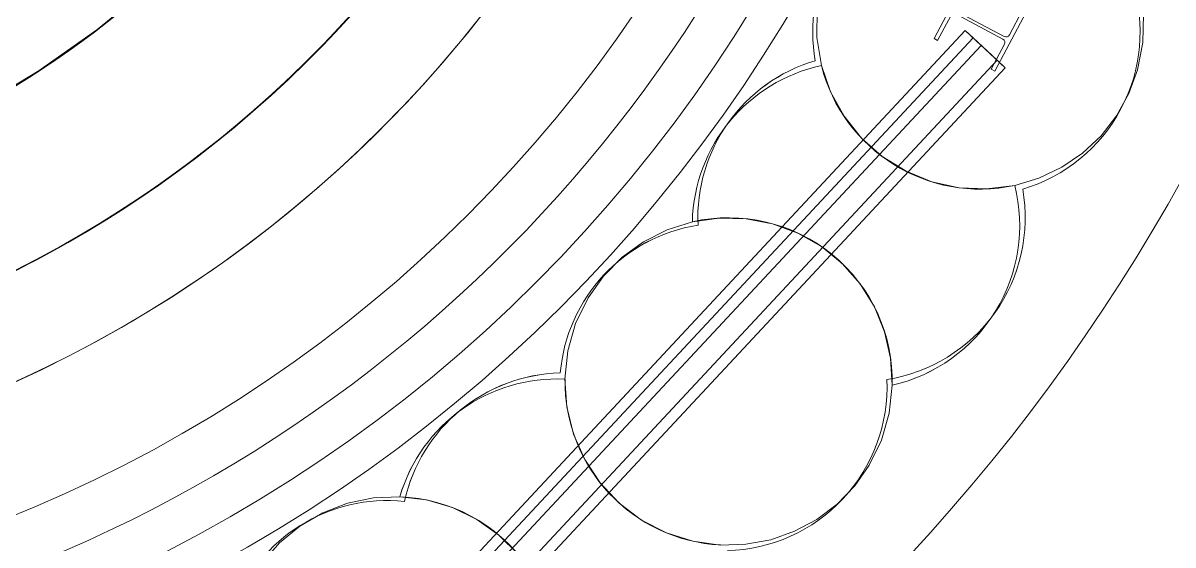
# Model space of a CAD drawing. Header units: metres. Extents: x 1753726 to 1755216, y 5920592 to 5921703.
# Drawn here: x 1754892.99 to 1754895.624, y 5921319.842 to 5921321.038 of the extents above; entities that cross this region are included whole.
import ezdxf

# ---------------------------------------------------------------- set-up
doc = ezdxf.new("R2010")
doc.units = ezdxf.units.M
for name, color, linetype, lineweight in [('A-FLOR-____-OTLN', 9, 'Continuous', 9), ('A-WALL-____-OTLN', 2, 'Continuous', 9), ('S-BEAM-____-OTLN', 7, 'Continuous', 9), ('S-FNDN-____-OTLN', 7, 'Continuous', 9)]:
    doc.layers.add(name, color=color, linetype=linetype, lineweight=lineweight)

# ---------------------------------------------------------------- blocks, each defined once
blk = doc.blocks.new('Arup_Beam_Steel I Section_UC_AU1 - 150UC30-4390736-X-ARUP-GL-HERNE_BAY_ALIGNMENT')
at = {"layer": 'S-BEAM-____-OTLN'}
for p, q in [((1754895.1486, 5921321.1368), (1754895.0768, 5921321.0017)), ((1754895.0768, 5921321.0017), (1754895.1486, 5921321.1368)), ((1754895.1268, 5921321.0756), (1754895.1569, 5921321.1323)), ((1754895.1569, 5921321.1323), (1754895.1268, 5921321.0756)), ((1754895.1569, 5921321.1323), (1754895.1486, 5921321.1368)), ((1754895.1486, 5921321.1368), (1754895.1569, 5921321.1323)), ((1754895.2376, 5921321.0065), (1754895.1304, 5921321.0635)), ((1754895.1304, 5921321.0635), (1754895.2376, 5921321.0065)), ((1754895.2163, 5921320.9275), (1754895.2882, 5921321.0626)), ((1754895.2882, 5921321.0626), (1754895.2163, 5921320.9275)), ((1754895.2799, 5921321.067), (1754895.2497, 5921321.0102)), ((1754895.2497, 5921321.0102), (1754895.2799, 5921321.067)), ((1754895.2882, 5921321.0626), (1754895.2799, 5921321.067)), ((1754895.2799, 5921321.067), (1754895.2882, 5921321.0626)), ((1754895.0851, 5921320.9972), (1754895.1153, 5921321.054)), ((1754895.1153, 5921321.054), (1754895.0851, 5921320.9972)), ((1754895.1273, 5921321.0577), (1754895.2345, 5921321.0007)), ((1754895.2345, 5921321.0007), (1754895.1273, 5921321.0577)), ((1754895.0768, 5921321.0017), (1754895.0851, 5921320.9972)), ((1754895.0851, 5921320.9972), (1754895.0768, 5921321.0017)), ((1754895.2382, 5921320.9887), (1754895.208, 5921320.9319)), ((1754895.208, 5921320.9319), (1754895.2382, 5921320.9887)), ((1754895.208, 5921320.9319), (1754895.2163, 5921320.9275)), ((1754895.2163, 5921320.9275), (1754895.208, 5921320.9319))]:
    blk.add_line(p, q, dxfattribs=at)
for centre, major_axis, start_param, end_param in [((1754895.1346, 5921321.0714), (-0.00887, 0.00074), 5.877988, 7.448784), ((1754895.1346, 5921321.0714), (-0.00887, 0.00074), 5.877988, 7.448784), ((1754895.1232, 5921321.0498), (-0.00889, 0.00048), 4.277814, 5.84861), ((1754895.1232, 5921321.0498), (-0.00889, 0.00048), 4.277814, 5.84861), ((1754895.2418, 5921321.0144), (-0.00621, 0.00637), 1.880049, 3.450845), ((1754895.2418, 5921321.0144), (-0.00621, 0.00637), 1.880049, 3.450845), ((1754895.2304, 5921320.9929), (0.0088, 0.00132), 5.646164, 7.21696), ((1754895.2304, 5921320.9929), (0.0088, 0.00132), 5.646164, 7.21696)]:
    blk.add_ellipse(centre, major_axis=major_axis, ratio=1, start_param=start_param, end_param=end_param, dxfattribs=at)
blk = doc.blocks.new('308492-ARUP-STTW-MOD-0400_rvt-1-X-ARUP-GL-HERNE_BAY_ALIGNMENT')
at = {"layer": 'A-WALL-____-OTLN'}
for p, q in [((1754895.148, 5921321.0204), (1754893.8386, 5921319.6162)), ((1754893.8386, 5921319.6162), (1754895.148, 5921321.0204)), ((1754895.148, 5921321.0204), (1754893.8386, 5921319.6162)), ((1754893.8386, 5921319.6162), (1754895.148, 5921321.0204)), ((1754895.148, 5921321.0204), (1754895.2395, 5921320.9352)), ((1754895.148, 5921321.0204), (1754895.1663, 5921321.0034)), ((1754895.148, 5921321.0204), (1754895.1846, 5921320.9863)), ((1754895.1846, 5921320.9863), (1754895.148, 5921321.0204)), ((1754895.1663, 5921321.0034), (1754893.8569, 5921319.5992)), ((1754895.1846, 5921320.9863), (1754893.8752, 5921319.5821)), ((1754893.8752, 5921319.5821), (1754895.1846, 5921320.9863)), ((1754895.2212, 5921320.9522), (1754895.1663, 5921321.0034)), ((1754893.9117, 5921319.548), (1754895.2212, 5921320.9522)), ((1754893.93, 5921319.531), (1754895.2395, 5921320.9352)), ((1754895.2395, 5921320.9352), (1754893.93, 5921319.531)), ((1754895.2212, 5921320.9522), (1754895.2395, 5921320.9352))]:
    blk.add_line(p, q, dxfattribs=at)
at = {"layer": 'S-BEAM-____-OTLN'}
for radius in [3.43, 3.43, 3.43, 3.43, 3.13, 3.13, 3.13, 3.13]:
    blk.add_arc((1754891.7967, 5921322.8124), radius, 180, 0, dxfattribs=at)
at = {"layer": 'S-FNDN-____-OTLN', "flags": 128}
for points in [[(1754894.8189, 5921320.9402), (1754894.8085, 5921321.0047), (1754894.8094, 5921321.07), (1754894.8216, 5921321.1342)], [(1754894.8216, 5921321.1342), (1754894.8094, 5921321.07), (1754894.8085, 5921321.0047), (1754894.8189, 5921320.9402)], [(1754895.5468, 5921321.121), (1754895.5566, 5921321.0575), (1754895.5555, 5921320.9932), (1754895.5433, 5921320.9301)], [(1754895.5433, 5921320.9301), (1754895.5555, 5921320.9932), (1754895.5566, 5921321.0575), (1754895.5468, 5921321.121)], [(1754895.2617, 5921320.6656), (1754895.1982, 5921320.6575), (1754895.1344, 5921320.6602), (1754895.0719, 5921320.6738), (1754895.0127, 5921320.6978), (1754894.9584, 5921320.7315), (1754894.9106, 5921320.7739), (1754894.8707, 5921320.8238), (1754894.8398, 5921320.8798), (1754894.8189, 5921320.9402)], [(1754894.8189, 5921320.9402), (1754894.8398, 5921320.8798), (1754894.8707, 5921320.8238), (1754894.9106, 5921320.7739), (1754894.9584, 5921320.7315), (1754895.0127, 5921320.6978), (1754895.0719, 5921320.6738), (1754895.1344, 5921320.6602), (1754895.1982, 5921320.6575), (1754895.2617, 5921320.6656)], [(1754895.5433, 5921320.9301), (1754895.5233, 5921320.8757), (1754895.4951, 5921320.8251), (1754895.4595, 5921320.7794), (1754895.4173, 5921320.7397), (1754895.3695, 5921320.7071), (1754895.3172, 5921320.6821), (1754895.2617, 5921320.6656)], [(1754895.2617, 5921320.6656), (1754895.3172, 5921320.6821), (1754895.3695, 5921320.7071), (1754895.4173, 5921320.7397), (1754895.4595, 5921320.7794), (1754895.4951, 5921320.8251), (1754895.5233, 5921320.8757), (1754895.5433, 5921320.9301)], [(1754894.5232, 5921320.5821), (1754894.5844, 5921320.5908), (1754894.6463, 5921320.5893), (1754894.707, 5921320.5777), (1754894.7651, 5921320.5562), (1754894.8188, 5921320.5255), (1754894.8667, 5921320.4864), (1754894.9075, 5921320.4399), (1754894.9402, 5921320.3873), (1754894.9637, 5921320.3301), (1754894.9775, 5921320.2698), (1754894.9813, 5921320.208)], [(1754894.9813, 5921320.208), (1754894.9775, 5921320.2698), (1754894.9637, 5921320.3301), (1754894.9402, 5921320.3873), (1754894.9075, 5921320.4399), (1754894.8667, 5921320.4864), (1754894.8188, 5921320.5255), (1754894.7651, 5921320.5562), (1754894.707, 5921320.5777), (1754894.6463, 5921320.5893), (1754894.5844, 5921320.5908), (1754894.5232, 5921320.5821)], [(1754894.2842, 5921320.4084), (1754894.3194, 5921320.4579), (1754894.3621, 5921320.501), (1754894.4111, 5921320.5366), (1754894.4653, 5921320.5639), (1754894.5232, 5921320.5821)], [(1754894.5232, 5921320.5821), (1754894.4653, 5921320.5639), (1754894.4111, 5921320.5366), (1754894.3621, 5921320.501), (1754894.3194, 5921320.4579), (1754894.2842, 5921320.4084)], [(1754894.2314, 5921320.2218), (1754894.238, 5921320.2868), (1754894.2558, 5921320.3496), (1754894.2842, 5921320.4084)], [(1754894.2842, 5921320.4084), (1754894.2558, 5921320.3496), (1754894.238, 5921320.2868), (1754894.2314, 5921320.2218)], [(1754894.588, 5921319.8419), (1754894.5246, 5921319.8505), (1754894.4636, 5921319.8697), (1754894.4068, 5921319.899), (1754894.3558, 5921319.9375), (1754894.312, 5921319.9841), (1754894.2769, 5921320.0374), (1754894.2512, 5921320.096), (1754894.2359, 5921320.158), (1754894.2314, 5921320.2218)], [(1754894.2314, 5921320.2218), (1754894.2359, 5921320.158), (1754894.2512, 5921320.096), (1754894.2769, 5921320.0374), (1754894.312, 5921319.9841), (1754894.3558, 5921319.9375), (1754894.4068, 5921319.899), (1754894.4636, 5921319.8697), (1754894.5246, 5921319.8505), (1754894.588, 5921319.8419)], [(1754894.9813, 5921320.208), (1754894.9743, 5921320.1441), (1754894.9565, 5921320.0823), (1754894.9285, 5921320.0245)], [(1754894.9285, 5921320.0245), (1754894.9565, 5921320.0823), (1754894.9743, 5921320.1441), (1754894.9813, 5921320.208)], [(1754894.9285, 5921320.0245), (1754894.8951, 5921319.9772), (1754894.8548, 5921319.9355), (1754894.8085, 5921319.9006), (1754894.7575, 5921319.8733), (1754894.7028, 5921319.8541), (1754894.6459, 5921319.8436), (1754894.588, 5921319.8419)], [(1754894.588, 5921319.8419), (1754894.6459, 5921319.8436), (1754894.7028, 5921319.8541), (1754894.7575, 5921319.8733), (1754894.8085, 5921319.9006), (1754894.8548, 5921319.9355), (1754894.8951, 5921319.9772), (1754894.9285, 5921320.0245)], [(1754893.5772, 5921319.8465), (1754893.624, 5921319.8852), (1754893.6764, 5921319.9158), (1754893.733, 5921319.9375), (1754893.7924, 5921319.9498), (1754893.853, 5921319.9524)], [(1754893.853, 5921319.9524), (1754893.7924, 5921319.9498), (1754893.733, 5921319.9375), (1754893.6764, 5921319.9158), (1754893.624, 5921319.8852), (1754893.5772, 5921319.8465)], [(1754893.853, 5921319.9524), (1754893.9144, 5921319.945), (1754893.9738, 5921319.9275), (1754894.0295, 5921319.9006), (1754894.08, 5921319.8648), (1754894.1239, 5921319.8212), (1754894.1601, 5921319.771), (1754894.1875, 5921319.7156), (1754894.2054, 5921319.6564), (1754894.2133, 5921319.595), (1754894.2111, 5921319.5332), (1754894.1987, 5921319.4725)], [(1754894.1987, 5921319.4725), (1754894.2111, 5921319.5332), (1754894.2133, 5921319.595), (1754894.2054, 5921319.6564), (1754894.1875, 5921319.7156), (1754894.1601, 5921319.771), (1754894.1239, 5921319.8212), (1754894.08, 5921319.8648), (1754894.0295, 5921319.9006), (1754893.9738, 5921319.9275), (1754893.9144, 5921319.945), (1754893.853, 5921319.9524)], [(1754893.4779, 5921319.6799), (1754893.5011, 5921319.741), (1754893.5346, 5921319.7971), (1754893.5772, 5921319.8465)], [(1754893.5772, 5921319.8465), (1754893.5346, 5921319.7971), (1754893.5011, 5921319.741), (1754893.4779, 5921319.6799)]]:
    blk.add_lwpolyline(points, dxfattribs=at)
at = {"layer": 'S-FNDN-____-OTLN'}
for centre, radius, start, end in [((1754891.7967, 5921322.8124), 4.4, 182.0027, 2.0027), ((1754891.7967, 5921322.8124), 4.4, 182.0027, 2.0027), ((1754891.7967, 5921322.8124), 3.25, 182.0027, 2.0027), ((1754891.7967, 5921322.8124), 3.25, 182.0027, 2.0027), ((1754895.174, 5921321.0168), 0.375, 113.9082, 190.0973), ((1754895.174, 5921321.0168), 0.375, 113.9082, 190.0973), ((1754895.174, 5921321.0168), 0.375, 286.4082, 17.5973), ((1754894.8981, 5921320.5737), 0.375, 102.1835, 178.7096), ((1754894.8981, 5921320.5737), 0.375, 102.1835, 178.7096), ((1754894.9108, 5921320.5914), 0.375, 106.4082, 182.5973), ((1754895.1825, 5921321.0321), 0.375, 194.1844, 282.1835), ((1754894.6064, 5921320.2165), 0.375, 358.7096, 102.8172), ((1754894.5942, 5921320.2039), 0.375, 98.9082, 175.0973), ((1754894.213, 5921319.8473), 0.375, 87.1835, 163.7096), ((1754894.2298, 5921319.8611), 0.375, 91.4082, 167.5973), ((1754894.6064, 5921320.2165), 0.375, 179.1844, 267.1835), ((1754894.5942, 5921320.2039), 0.375, 271.4082, 2.5973), ((1754894.5942, 5921320.2039), 0.375, 271.4082, 2.5973), ((1754893.8238, 5921319.5687), 0.375, 83.9082, 160.0973), ((1754893.8238, 5921319.5687), 0.375, 83.9082, 160.0973), ((1754893.8387, 5921319.5777), 0.375, 343.7096, 87.8172)]:
    blk.add_arc(centre, radius, start, end, dxfattribs=at)
for centre, major_axis, start_param, end_param in [((1754895.174, 5921321.0168), (-0.2519, 0.2778), 2.691452, 4.283002), ((1754894.9108, 5921320.5914), (0.3315, 0.1753), 1.37086, 2.700611), ((1754895.1825, 5921321.0321), (-0.3555, 0.1195), 0.57181, 2.107684), ((1754894.9108, 5921320.5914), (-0.3147, 0.2039), 2.301067, 3.892617), ((1754894.9108, 5921320.5914), (-0.2595, 0.2707), 2.532631, 4.124181), ((1754894.8981, 5921320.5737), (-0.1852, 0.3261), 2.848813, 4.443473), ((1754894.8981, 5921320.5737), (-0.2315, 0.295), 2.699869, 4.294529), ((1754894.6064, 5921320.2165), (-0.339, 0.1603), 3.560794, 5.377814), ((1754894.5942, 5921320.2039), (-0.2213, 0.3027), 5.80735, 7.1371), ((1754894.213, 5921319.8473), (-0.051, 0.3715), 6.097732, 7.433364), ((1754894.2298, 5921319.8611), (0.3685, 0.0693), 1.409607, 2.739357), ((1754894.6064, 5921320.2165), (0.1175, 0.3561), 1.875142, 3.411016), ((1754893.8387, 5921319.5777), (0.2702, 0.2601), 5.232515, 7.049535)]:
    blk.add_ellipse(centre, major_axis=major_axis, ratio=1, start_param=start_param, end_param=end_param, dxfattribs=at)
at = {"layer": 'S-BEAM-____-OTLN'}
blk.add_blockref('Arup_Beam_Steel I Section_UC_AU1 - 150UC30-4390736-X-ARUP-GL-HERNE_BAY_ALIGNMENT', (0, 0), dxfattribs=at)
blk = doc.blocks.new('MH03 BENCHING - MH03 BENCHING-4575906-X-ARUP-GL-HERNE_BAY_ALIGNMENT')
at = {"layer": 'A-FLOR-____-OTLN'}
for start, end in [(180, 0), (218.7186, 345.1799)]:
    blk.add_arc((457.1119, 206.3018), 2.25, start, end, dxfattribs=at)
blk = doc.blocks.new('308492-ARUP-STPW-MOD-1900_rvt-1-X-ARUP-GL-HERNE_BAY_ALIGNMENT')
at = {"layer": 'A-FLOR-____-OTLN'}
for radius, start, end in [(2.62, 192.7767, 11.4175), (2.62, 192.7767, 11.4175), (3.35, 180, 0), (3.35, 180, 0)]:
    blk.add_arc((1754891.7967, 5921322.8124), radius, start, end, dxfattribs=at)
at = {"layer": 'A-WALL-____-OTLN', "flags": 128}
for points in [[(1754894.0348, 5921323.0429), (1754894.0457, 5921322.879), (1754894.0445, 5921322.7148), (1754894.0314, 5921322.5512), (1754894.0064, 5921322.3889), (1754893.9697, 5921322.2289), (1754893.9213, 5921322.0719), (1754893.8617, 5921321.919), (1754893.791, 5921321.7707), (1754893.7097, 5921321.6281), (1754893.6183, 5921321.4917), (1754893.5171, 5921321.3624), (1754893.4068, 5921321.2408), (1754893.2879, 5921321.1275), (1754893.161, 5921321.0233), (1754893.0269, 5921320.9285), (1754892.8863, 5921320.8438)], [(1754892.8863, 5921320.8438), (1754893.0269, 5921320.9285), (1754893.161, 5921321.0233), (1754893.2879, 5921321.1275), (1754893.4068, 5921321.2408), (1754893.5171, 5921321.3624), (1754893.6183, 5921321.4917), (1754893.7097, 5921321.6281), (1754893.791, 5921321.7707), (1754893.8617, 5921321.919), (1754893.9213, 5921322.0719), (1754893.9697, 5921322.2289), (1754894.0064, 5921322.3889), (1754894.0314, 5921322.5512), (1754894.0445, 5921322.7148), (1754894.0457, 5921322.879), (1754894.0348, 5921323.0429)], [(1754894.0351, 5921323.0405), (1754894.0457, 5921322.8767), (1754894.0444, 5921322.7125), (1754894.0312, 5921322.5488), (1754894.006, 5921322.3866), (1754893.9691, 5921322.2266), (1754893.9205, 5921322.0697), (1754893.8607, 5921321.9168), (1754893.7899, 5921321.7687), (1754893.7085, 5921321.6261), (1754893.6169, 5921321.4898), (1754893.5156, 5921321.3606), (1754893.4051, 5921321.2391), (1754893.2861, 5921321.126), (1754893.1592, 5921321.0218), (1754893.0249, 5921320.9272), (1754892.8842, 5921320.8427)], [(1754892.8842, 5921320.8427), (1754893.0249, 5921320.9272), (1754893.1592, 5921321.0218), (1754893.2861, 5921321.126), (1754893.4051, 5921321.2391), (1754893.5156, 5921321.3606), (1754893.6169, 5921321.4898), (1754893.7085, 5921321.6261), (1754893.7899, 5921321.7687), (1754893.8607, 5921321.9168), (1754893.9205, 5921322.0697), (1754893.9691, 5921322.2266), (1754894.006, 5921322.3866), (1754894.0312, 5921322.5488), (1754894.0444, 5921322.7125), (1754894.0457, 5921322.8767), (1754894.0351, 5921323.0405)], [(1754894.0351, 5921323.0405), (1754894.0457, 5921322.8767), (1754894.0444, 5921322.7125), (1754894.0312, 5921322.5488), (1754894.006, 5921322.3866), (1754893.9691, 5921322.2266), (1754893.9205, 5921322.0697), (1754893.8607, 5921321.9168), (1754893.7899, 5921321.7687), (1754893.7085, 5921321.6261), (1754893.6169, 5921321.4898), (1754893.5156, 5921321.3606), (1754893.4051, 5921321.2391), (1754893.2861, 5921321.126), (1754893.1592, 5921321.0218), (1754893.0249, 5921320.9272), (1754892.8842, 5921320.8427)], [(1754892.8842, 5921320.8427), (1754893.0249, 5921320.9272), (1754893.1592, 5921321.0218), (1754893.2861, 5921321.126), (1754893.4051, 5921321.2391), (1754893.5156, 5921321.3606), (1754893.6169, 5921321.4898), (1754893.7085, 5921321.6261), (1754893.7899, 5921321.7687), (1754893.8607, 5921321.9168), (1754893.9205, 5921322.0697), (1754893.9691, 5921322.2266), (1754894.006, 5921322.3866), (1754894.0312, 5921322.5488), (1754894.0444, 5921322.7125), (1754894.0457, 5921322.8767), (1754894.0351, 5921323.0405)], [(1754894.0351, 5921323.0405), (1754894.0457, 5921322.8767), (1754894.0444, 5921322.7125), (1754894.0312, 5921322.5488), (1754894.006, 5921322.3866), (1754893.9691, 5921322.2266), (1754893.9205, 5921322.0697), (1754893.8607, 5921321.9168), (1754893.7899, 5921321.7687), (1754893.7085, 5921321.6261), (1754893.6169, 5921321.4898), (1754893.5156, 5921321.3606), (1754893.4051, 5921321.2391), (1754893.2861, 5921321.126), (1754893.1592, 5921321.0218), (1754893.0249, 5921320.9272), (1754892.8842, 5921320.8427)], [(1754892.8842, 5921320.8427), (1754893.0249, 5921320.9272), (1754893.1592, 5921321.0218), (1754893.2861, 5921321.126), (1754893.4051, 5921321.2391), (1754893.5156, 5921321.3606), (1754893.6169, 5921321.4898), (1754893.7085, 5921321.6261), (1754893.7899, 5921321.7687), (1754893.8607, 5921321.9168), (1754893.9205, 5921322.0697), (1754893.9691, 5921322.2266), (1754894.006, 5921322.3866), (1754894.0312, 5921322.5488), (1754894.0444, 5921322.7125), (1754894.0457, 5921322.8767), (1754894.0351, 5921323.0405)], [(1754894.0351, 5921323.0403), (1754894.0457, 5921322.8765), (1754894.0444, 5921322.7123), (1754894.0311, 5921322.5486), (1754894.006, 5921322.3864), (1754893.969, 5921322.2264), (1754893.9205, 5921322.0695), (1754893.8607, 5921321.9166), (1754893.7898, 5921321.7685), (1754893.7084, 5921321.6259), (1754893.6168, 5921321.4897), (1754893.5155, 5921321.3604), (1754893.405, 5921321.239), (1754893.286, 5921321.1259), (1754893.159, 5921321.0217), (1754893.0248, 5921320.9271), (1754892.884, 5921320.8426)], [(1754892.884, 5921320.8426), (1754893.0248, 5921320.9271), (1754893.159, 5921321.0217), (1754893.286, 5921321.1259), (1754893.405, 5921321.239), (1754893.5155, 5921321.3604), (1754893.6168, 5921321.4897), (1754893.7084, 5921321.6259), (1754893.7898, 5921321.7685), (1754893.8607, 5921321.9166), (1754893.9205, 5921322.0695), (1754893.969, 5921322.2264), (1754894.006, 5921322.3864), (1754894.0311, 5921322.5486), (1754894.0444, 5921322.7123), (1754894.0457, 5921322.8765), (1754894.0351, 5921323.0403)], [(1754894.0351, 5921323.0403), (1754894.0457, 5921322.8765), (1754894.0444, 5921322.7123), (1754894.0311, 5921322.5486), (1754894.006, 5921322.3864), (1754893.969, 5921322.2264), (1754893.9205, 5921322.0695), (1754893.8607, 5921321.9166), (1754893.7898, 5921321.7685), (1754893.7084, 5921321.6259), (1754893.6168, 5921321.4897), (1754893.5155, 5921321.3604), (1754893.405, 5921321.239), (1754893.286, 5921321.1259), (1754893.159, 5921321.0217), (1754893.0248, 5921320.9271), (1754892.884, 5921320.8426)], [(1754892.884, 5921320.8426), (1754893.0248, 5921320.9271), (1754893.159, 5921321.0217), (1754893.286, 5921321.1259), (1754893.405, 5921321.239), (1754893.5155, 5921321.3604), (1754893.6168, 5921321.4897), (1754893.7084, 5921321.6259), (1754893.7898, 5921321.7685), (1754893.8607, 5921321.9166), (1754893.9205, 5921322.0695), (1754893.969, 5921322.2264), (1754894.006, 5921322.3864), (1754894.0311, 5921322.5486), (1754894.0444, 5921322.7123), (1754894.0457, 5921322.8765), (1754894.0351, 5921323.0403)], [(1754894.0352, 5921323.0397), (1754894.0459, 5921322.8758), (1754894.0446, 5921322.7116), (1754894.0313, 5921322.548), (1754894.0061, 5921322.3857), (1754893.9692, 5921322.2257), (1754893.9206, 5921322.0689), (1754893.8608, 5921321.9159), (1754893.79, 5921321.7678), (1754893.7085, 5921321.6252), (1754893.6169, 5921321.489), (1754893.5156, 5921321.3598), (1754893.4051, 5921321.2383), (1754893.2861, 5921321.1252), (1754893.1592, 5921321.021), (1754893.0249, 5921320.9265), (1754892.8842, 5921320.8419)], [(1754892.8842, 5921320.8419), (1754893.0249, 5921320.9265), (1754893.1592, 5921321.021), (1754893.2861, 5921321.1252), (1754893.4051, 5921321.2383), (1754893.5156, 5921321.3598), (1754893.6169, 5921321.489), (1754893.7085, 5921321.6252), (1754893.79, 5921321.7678), (1754893.8608, 5921321.9159), (1754893.9206, 5921322.0689), (1754893.9692, 5921322.2257), (1754894.0061, 5921322.3857), (1754894.0313, 5921322.548), (1754894.0446, 5921322.7116), (1754894.0459, 5921322.8758), (1754894.0352, 5921323.0397)], [(1754894.0352, 5921323.0397), (1754894.0459, 5921322.8758), (1754894.0446, 5921322.7116), (1754894.0313, 5921322.548), (1754894.0061, 5921322.3857), (1754893.9692, 5921322.2257), (1754893.9206, 5921322.0689), (1754893.8608, 5921321.9159), (1754893.79, 5921321.7678), (1754893.7085, 5921321.6252), (1754893.6169, 5921321.489), (1754893.5156, 5921321.3598), (1754893.4051, 5921321.2383), (1754893.2861, 5921321.1252), (1754893.1592, 5921321.021), (1754893.0249, 5921320.9265), (1754892.8842, 5921320.8419)], [(1754892.8842, 5921320.8419), (1754893.0249, 5921320.9265), (1754893.1592, 5921321.021), (1754893.2861, 5921321.1252), (1754893.4051, 5921321.2383), (1754893.5156, 5921321.3598), (1754893.6169, 5921321.489), (1754893.7085, 5921321.6252), (1754893.79, 5921321.7678), (1754893.8608, 5921321.9159), (1754893.9206, 5921322.0689), (1754893.9692, 5921322.2257), (1754894.0061, 5921322.3857), (1754894.0313, 5921322.548), (1754894.0446, 5921322.7116), (1754894.0459, 5921322.8758), (1754894.0352, 5921323.0397)], [(1754893.2684, 5921321.1097), (1754893.1423, 5921321.0083), (1754893.0092, 5921320.9163), (1754892.8698, 5921320.8341), (1754892.7249, 5921320.7621), (1754892.5752, 5921320.7007), (1754892.4215, 5921320.6502), (1754892.2645, 5921320.6109), (1754892.1051, 5921320.5829), (1754891.9442, 5921320.5666), (1754891.7824, 5921320.5618), (1754891.6208, 5921320.5686), (1754891.46, 5921320.5871)], [(1754891.46, 5921320.5871), (1754891.6208, 5921320.5686), (1754891.7824, 5921320.5618), (1754891.9442, 5921320.5666), (1754892.1051, 5921320.5829), (1754892.2645, 5921320.6109), (1754892.4215, 5921320.6502), (1754892.5752, 5921320.7007), (1754892.7249, 5921320.7621), (1754892.8698, 5921320.8341), (1754893.0092, 5921320.9163), (1754893.1423, 5921321.0083), (1754893.2684, 5921321.1097)]]:
    blk.add_lwpolyline(points, dxfattribs=at)
at = {"layer": 'A-WALL-____-OTLN'}
for centre, radius, start, end in [((1754891.7967, 5921322.8124), 2.62, 255.3841, 128.9204), ((1754891.7967, 5921322.8124), 2.62, 255.3841, 128.9204), ((1754891.7967, 5921322.8124), 2.62, 255.3241, 128.8604), ((1754891.7967, 5921322.8124), 2.62, 255.3241, 128.8604), ((1754891.7967, 5921322.8124), 2.62, 255.3241, 128.8604), ((1754891.7967, 5921322.8124), 2.62, 255.3241, 128.8604), ((1754891.7967, 5921322.8124), 2.62, 255.3241, 128.8604), ((1754891.7967, 5921322.8124), 2.62, 255.3241, 128.8604), ((1754891.7967, 5921322.8124), 2.62, 255.3193, 128.8557), ((1754891.7967, 5921322.8124), 2.62, 255.3193, 128.8557), ((1754891.7967, 5921322.8124), 2.62, 255.3193, 128.8557), ((1754891.7967, 5921322.8124), 2.62, 255.3193, 128.8557), ((1754891.7968, 5921322.8117), 2.62, 255.3193, 128.8557), ((1754891.7968, 5921322.8117), 2.62, 255.3193, 128.8557), ((1754891.7968, 5921322.8117), 2.62, 255.3193, 128.8557), ((1754891.7968, 5921322.8117), 2.62, 255.3193, 128.8557), ((1754891.7967, 5921322.8124), 2.62, 264.3755, 119.9331), ((1754891.7967, 5921322.8124), 2.62, 264.3755, 119.9331), ((1754891.7967, 5921322.8124), 2.62, 264.3755, 119.9331), ((1754891.7967, 5921322.8124), 2.62, 264.3755, 119.9331), ((1754891.7967, 5921322.8124), 2.62, 264.3755, 119.9331), ((1754891.7967, 5921322.8124), 2.62, 264.3755, 119.9331), ((1754891.7967, 5921322.8124), 2.62, 264.3755, 119.9331), ((1754891.7967, 5921322.8124), 2.62, 264.3755, 119.9331), ((1754891.7967, 5921322.8124), 2.62, 264.3755, 119.9331), ((1754891.7967, 5921322.8124), 2.62, 264.3755, 119.9331), ((1754891.7968, 5921322.8117), 2.62, 310.8468, 119.9135), ((1754891.7968, 5921322.8117), 2.62, 310.8468, 119.9135), ((1754891.7967, 5921322.8124), 2.62, 264.3143, 119.872), ((1754891.7967, 5921322.8124), 2.62, 264.3143, 119.872), ((1754891.7968, 5921322.8117), 2.62, 119.9135, 310.8468), ((1754891.7968, 5921322.8117), 2.62, 119.9135, 310.8468), ((1754891.7967, 5921322.8124), 2.25, 261.3268, 122.9818), ((1754891.7967, 5921322.8124), 2.25, 261.3268, 122.9818), ((1754891.7967, 5921322.8124), 2.25, 261.3268, 122.9818), ((1754891.7967, 5921322.8124), 2.25, 261.3268, 122.9818), ((1754891.7967, 5921322.8124), 2.25, 261.3268, 122.9818), ((1754891.7967, 5921322.8124), 2.25, 261.3268, 122.9818), ((1754891.7967, 5921322.8124), 2.25, 261.3268, 122.9818), ((1754891.7967, 5921322.8124), 2.25, 261.3268, 122.9818), ((1754891.7967, 5921322.8124), 2.25, 261.3268, 122.9818), ((1754891.7967, 5921322.8124), 2.25, 261.3268, 122.9818), ((1754891.7967, 5921322.8124), 2.25, 261.2657, 122.9207), ((1754891.7967, 5921322.8124), 2.25, 261.2657, 122.9207), ((1754891.7967, 5921322.8124), 2.62, 220.8, 40.8), ((1754891.7968, 5921322.8117), 2.62, 220.8, 40.8), ((1754891.7968, 5921322.8117), 2.62, 220.8, 40.8), ((1754891.7967, 5921322.8124), 2.25, 220.8, 40.8), ((1754891.7968, 5921322.8117), 2.25, 220.8, 40.8), ((1754891.7968, 5921322.8117), 2.25, 220.8, 40.8), ((1754891.7967, 5921322.8124), 2.85, 180, 0), ((1754891.7967, 5921322.8124), 2.25, 180, 0), ((1754891.7967, 5921322.8124), 2.85, 220.8, 0)]:
    blk.add_arc(centre, radius, start, end, dxfattribs=at)
at = {"layer": 'A-FLOR-____-OTLN'}
blk.add_blockref('MH03 BENCHING - MH03 BENCHING-4575906-X-ARUP-GL-HERNE_BAY_ALIGNMENT', (1754434.6848, 5921116.5106), dxfattribs=at)

msp = doc.modelspace()

# ---------------------------------------------------------------- block references
for name in ['308492-ARUP-STPW-MOD-1900_rvt-1-X-ARUP-GL-HERNE_BAY_ALIGNMENT', '308492-ARUP-STTW-MOD-0400_rvt-1-X-ARUP-GL-HERNE_BAY_ALIGNMENT']:
    msp.add_blockref(name, (0, 0))

doc.saveas('drawing.dxf')
